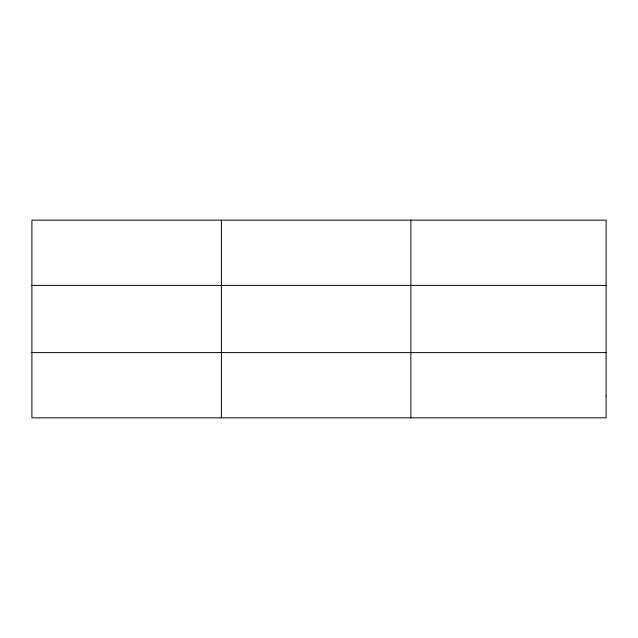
<?xml version="1.0" encoding="UTF-8"?>
<svg xmlns="http://www.w3.org/2000/svg" width="638" height="638" viewBox="0 0 638 638"><rect width="100%" height="100%" fill="white"/><g stroke="black" fill="none" stroke-linecap="round" stroke-linejoin="round"><path stroke-width="0.96" d="M221.386 417.85L221.386 220.15M410.872 417.85L410.872 220.15M31.9 285.393L606.1 285.393M31.9 352.607L606.1 352.607M606.1 396.102L606.1 417.85L31.9 417.85L31.9 220.15L606.1 220.15L606.1 396.102"/></g></svg>
